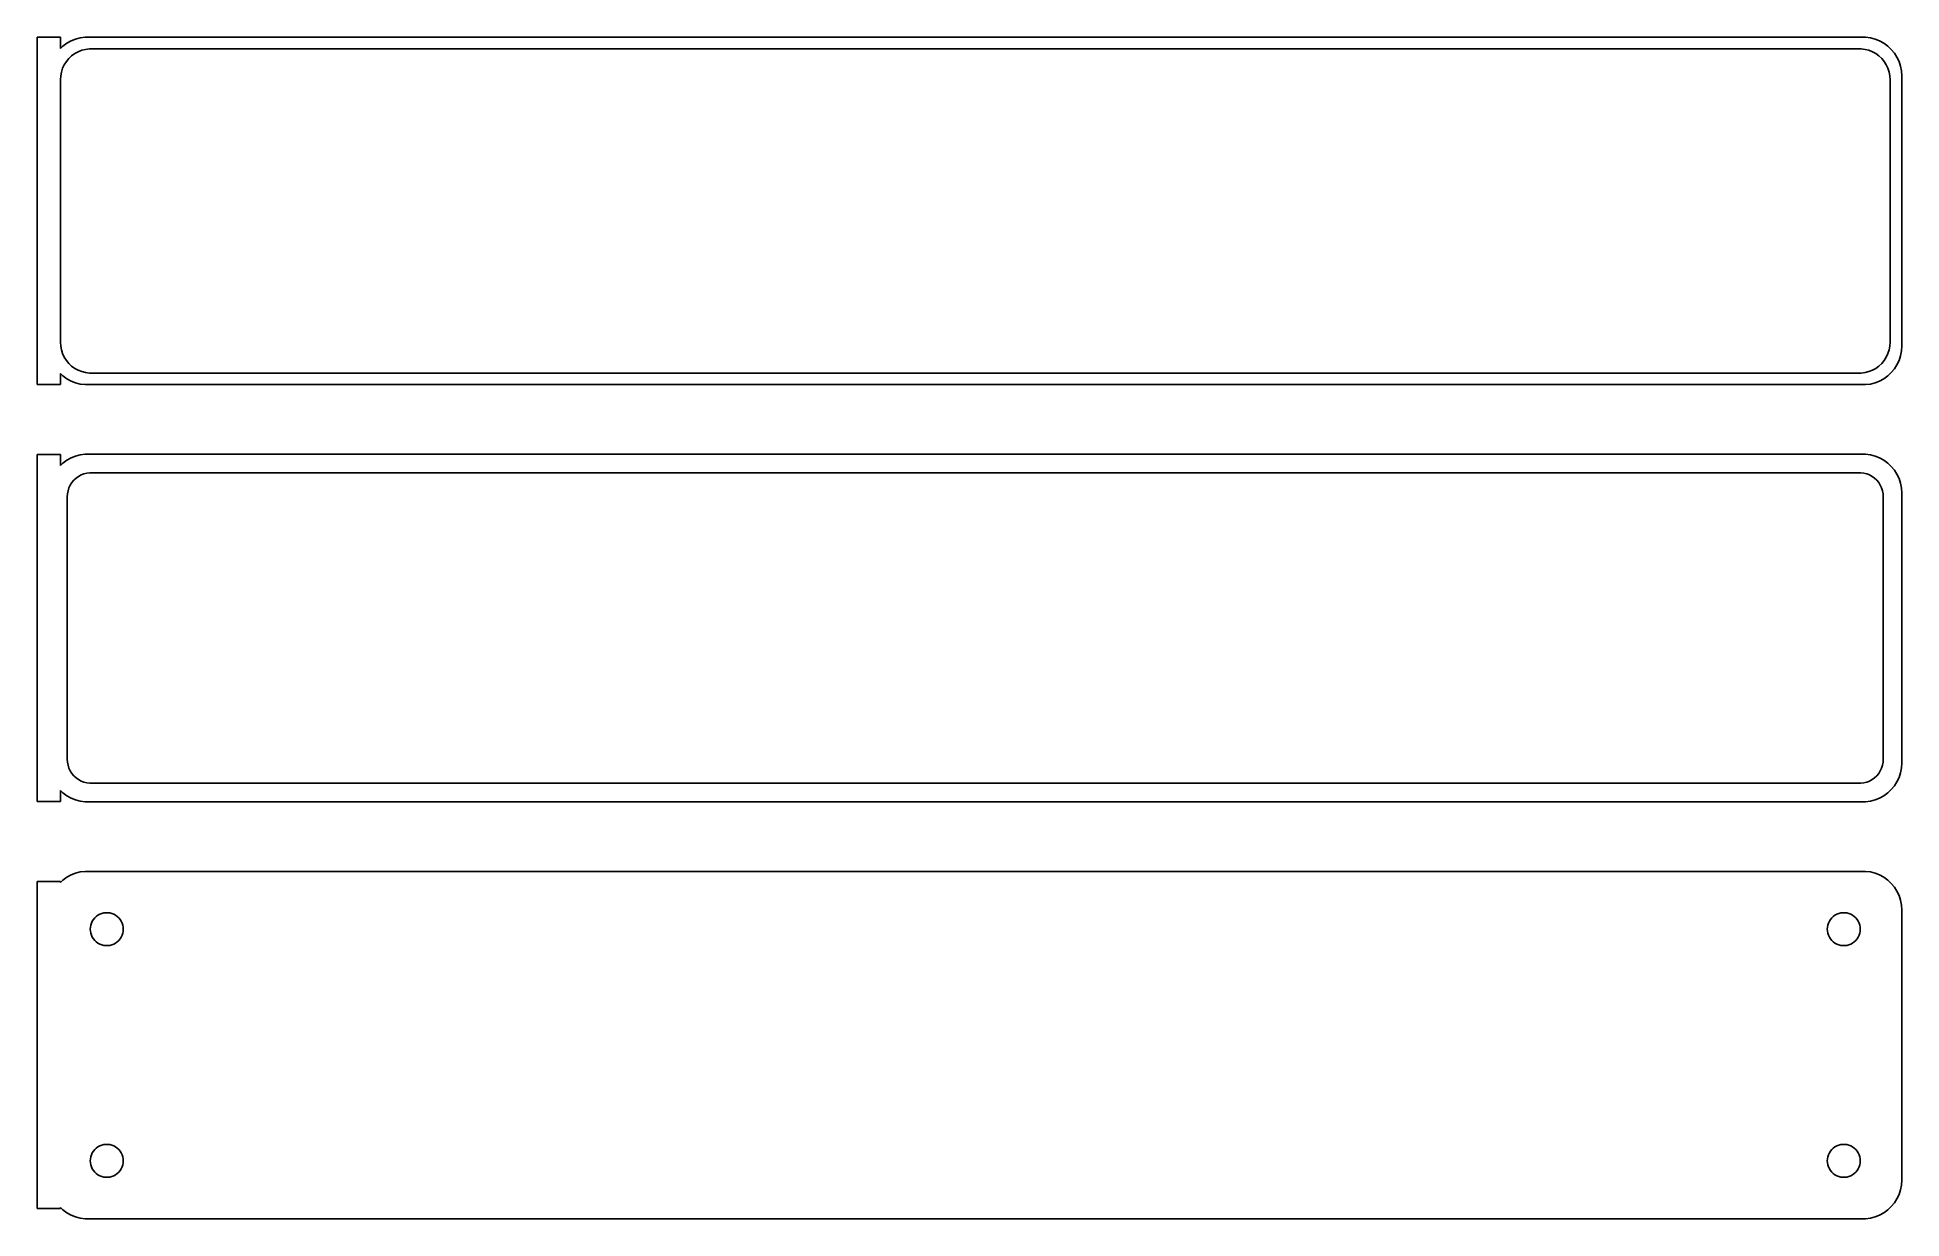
# Model space of a CAD drawing. Header units: metres. Extents: x -122 to 120, y 140 to 292.
import ezdxf

# ---------------------------------------------------------------- set-up
doc = ezdxf.new("R2010")
doc.units = ezdxf.units.M

msp = doc.modelspace()

# ---------------------------------------------------------------- linework, layer by layer
for p, q in [((-118.5, 292.49), (-121.5, 292.49)), ((-121.5, 292.49), (-121.5, 247.51)), ((-118.5, 291.059), (-118.5, 292.49)), ((-116.545, 292.255), (-117.129, 292.024)), ((-115.937, 292.411), (-116.545, 292.255)), ((-115.314, 292.49), (-115.937, 292.411)), ((115.314, 292.49), (-115.314, 292.49)), ((115.937, 292.411), (115.314, 292.49)), ((116.545, 292.255), (115.937, 292.411)), ((117.129, 292.024), (116.545, 292.255)), ((-118.187, 291.353), (-118.5, 291.059)), ((-117.679, 291.722), (-118.187, 291.353)), ((-117.129, 292.024), (-117.679, 291.722)), ((-117.416, 289.738), (-117.05, 290.082)), ((-117.05, 290.082), (-116.643, 290.377)), ((-116.643, 290.377), (-116.203, 290.619)), ((-116.203, 290.619), (-115.736, 290.804)), ((-115.736, 290.804), (-115.25, 290.929)), ((-115.25, 290.929), (-114.751, 290.992)), ((-114.751, 290.992), (114.751, 290.992)), ((114.751, 290.992), (115.25, 290.929)), ((115.25, 290.929), (115.736, 290.804)), ((115.736, 290.804), (116.203, 290.619)), ((116.203, 290.619), (116.643, 290.377)), ((116.643, 290.377), (117.05, 290.082)), ((117.05, 290.082), (117.416, 289.738)), ((117.679, 291.722), (117.129, 292.024)), ((118.187, 291.353), (117.679, 291.722)), ((118.645, 290.923), (118.187, 291.353)), ((119.045, 290.439), (118.645, 290.923)), ((119.382, 289.909), (119.045, 290.439)), ((119.649, 289.341), (119.382, 289.909)), ((-118.5, 287), (-118.468, 287.501)), ((-118.468, 287.501), (-118.374, 287.995)), ((-118.374, 287.995), (-118.219, 288.472)), ((-118.219, 288.472), (-118.005, 288.927)), ((-118.005, 288.927), (-117.736, 289.351)), ((-117.736, 289.351), (-117.416, 289.738)), ((117.416, 289.738), (117.736, 289.351)), ((117.736, 289.351), (118.005, 288.927)), ((118.005, 288.927), (118.219, 288.472)), ((118.219, 288.472), (118.374, 287.995)), ((118.374, 287.995), (118.468, 287.501)), ((118.468, 287.501), (118.5, 287)), ((119.843, 288.743), (119.649, 289.341)), ((119.961, 288.127), (119.843, 288.743)), ((120, 287.5), (119.961, 288.127)), ((120, 252.5), (120, 287.5)), ((-118.5, 253), (-118.5, 287)), ((118.5, 287), (118.5, 253)), ((-118.468, 252.499), (-118.5, 253)), ((-118.374, 252.005), (-118.468, 252.499)), ((-118.219, 251.528), (-118.374, 252.005)), ((-118.005, 251.073), (-118.219, 251.528)), ((118.219, 251.528), (118.005, 251.073)), ((118.374, 252.005), (118.219, 251.528)), ((118.468, 252.499), (118.374, 252.005)), ((118.5, 253), (118.468, 252.499)), ((119.649, 250.659), (119.843, 251.257)), ((119.843, 251.257), (119.961, 251.873)), ((119.961, 251.873), (120, 252.5)), ((-118.5, 248.941), (-118.187, 248.647)), ((-118.5, 247.51), (-118.5, 248.941)), ((-117.736, 250.649), (-118.005, 251.073)), ((-117.416, 250.262), (-117.736, 250.649)), ((-117.05, 249.918), (-117.416, 250.262)), ((-116.643, 249.623), (-117.05, 249.918)), ((-116.203, 249.381), (-116.643, 249.623)), ((-115.736, 249.196), (-116.203, 249.381)), ((-115.25, 249.071), (-115.736, 249.196)), ((-114.751, 249.008), (-115.25, 249.071)), ((114.751, 249.008), (-114.751, 249.008)), ((115.25, 249.071), (114.751, 249.008)), ((115.736, 249.196), (115.25, 249.071)), ((116.203, 249.381), (115.736, 249.196)), ((116.643, 249.623), (116.203, 249.381)), ((117.05, 249.918), (116.643, 249.623)), ((117.416, 250.262), (117.05, 249.918)), ((117.736, 250.649), (117.416, 250.262)), ((118.005, 251.073), (117.736, 250.649)), ((118.187, 248.647), (118.645, 249.077)), ((118.645, 249.077), (119.045, 249.561)), ((119.045, 249.561), (119.382, 250.091)), ((119.382, 250.091), (119.649, 250.659)), ((-121.5, 247.51), (-118.5, 247.51)), ((-118.187, 248.647), (-117.679, 248.278)), ((-117.679, 248.278), (-117.129, 247.976)), ((-117.129, 247.976), (-116.545, 247.745)), ((-116.545, 247.745), (-115.937, 247.589)), ((-115.937, 247.589), (-115.314, 247.51)), ((-115.314, 247.51), (115.314, 247.51)), ((115.314, 247.51), (115.937, 247.589)), ((115.937, 247.589), (116.545, 247.745)), ((116.545, 247.745), (117.129, 247.976)), ((117.129, 247.976), (117.679, 248.278)), ((117.679, 248.278), (118.187, 248.647)), ((-118.5, 238.479), (-121.5, 238.479)), ((-121.5, 238.479), (-121.5, 193.521)), ((-118.5, 237.059), (-118.5, 238.479)), ((-118.187, 237.353), (-118.5, 237.059)), ((-117.679, 237.722), (-118.187, 237.353)), ((-117.129, 238.024), (-117.679, 237.722)), ((-116.545, 238.255), (-117.129, 238.024)), ((-115.937, 238.411), (-116.545, 238.255)), ((-115.314, 238.49), (-115.937, 238.411)), ((115.314, 238.49), (-115.314, 238.49)), ((115.937, 238.411), (115.314, 238.49)), ((116.545, 238.255), (115.937, 238.411)), ((117.129, 238.024), (116.545, 238.255)), ((117.679, 237.722), (117.129, 238.024)), ((118.187, 237.353), (117.679, 237.722)), ((118.645, 236.923), (118.187, 237.353)), ((119.045, 236.439), (118.645, 236.923)), ((-117.394, 234.146), (-117.228, 234.5)), ((-117.228, 234.5), (-117.018, 234.83)), ((-117.018, 234.83), (-116.769, 235.131)), ((-116.769, 235.131), (-116.484, 235.399)), ((-116.484, 235.399), (-116.168, 235.628)), ((-116.168, 235.628), (-115.825, 235.817)), ((-115.825, 235.817), (-115.462, 235.961)), ((-115.462, 235.961), (-115.083, 236.058)), ((-115.083, 236.058), (-114.695, 236.107)), ((-114.695, 236.107), (114.695, 236.107)), ((114.695, 236.107), (115.083, 236.058)), ((115.083, 236.058), (115.462, 235.961)), ((115.462, 235.961), (115.825, 235.817)), ((115.825, 235.817), (116.168, 235.628)), ((116.168, 235.628), (116.484, 235.399)), ((116.484, 235.399), (116.769, 235.131)), ((116.769, 235.131), (117.018, 234.83)), ((117.018, 234.83), (117.228, 234.5)), ((117.228, 234.5), (117.394, 234.146)), ((119.382, 235.909), (119.045, 236.439)), ((119.649, 235.341), (119.382, 235.909)), ((119.843, 234.743), (119.649, 235.341)), ((119.961, 234.127), (119.843, 234.743)), ((-117.613, 233), (-117.588, 233.39)), ((-117.613, 199), (-117.613, 233)), ((-117.588, 233.39), (-117.515, 233.774)), ((-117.515, 233.774), (-117.394, 234.146)), ((117.394, 234.146), (117.515, 233.774)), ((117.515, 233.774), (117.588, 233.39)), ((117.588, 233.39), (117.613, 233)), ((117.613, 233), (117.613, 199)), ((120, 233.5), (119.961, 234.127)), ((120, 198.5), (120, 233.5)), ((-117.588, 198.61), (-117.613, 199)), ((-117.515, 198.226), (-117.588, 198.61)), ((-117.394, 197.854), (-117.515, 198.226)), ((117.515, 198.226), (117.394, 197.854)), ((117.588, 198.61), (117.515, 198.226)), ((117.613, 199), (117.588, 198.61)), ((119.961, 197.873), (120, 198.5)), ((-117.228, 197.5), (-117.394, 197.854)), ((-117.018, 197.17), (-117.228, 197.5)), ((-116.769, 196.869), (-117.018, 197.17)), ((-116.484, 196.601), (-116.769, 196.869)), ((-116.168, 196.372), (-116.484, 196.601)), ((-115.825, 196.183), (-116.168, 196.372)), ((-115.462, 196.039), (-115.825, 196.183)), ((-115.083, 195.942), (-115.462, 196.039)), ((-114.695, 195.893), (-115.083, 195.942)), ((114.695, 195.893), (-114.695, 195.893)), ((115.083, 195.942), (114.695, 195.893)), ((115.462, 196.039), (115.083, 195.942)), ((115.825, 196.183), (115.462, 196.039)), ((116.168, 196.372), (115.825, 196.183)), ((116.484, 196.601), (116.168, 196.372)), ((116.769, 196.869), (116.484, 196.601)), ((117.018, 197.17), (116.769, 196.869)), ((117.228, 197.5), (117.018, 197.17)), ((117.394, 197.854), (117.228, 197.5)), ((119.045, 195.561), (119.382, 196.091)), ((119.382, 196.091), (119.649, 196.659)), ((119.649, 196.659), (119.843, 197.257)), ((119.843, 197.257), (119.961, 197.873)), ((-121.5, 193.521), (-118.5, 193.521)), ((-118.5, 193.521), (-118.5, 194.941)), ((-118.5, 194.941), (-118.187, 194.647)), ((-118.187, 194.647), (-117.679, 194.278)), ((-117.679, 194.278), (-117.129, 193.976)), ((-117.129, 193.976), (-116.545, 193.745)), ((-116.545, 193.745), (-115.937, 193.589)), ((-115.937, 193.589), (-115.314, 193.51)), ((-115.314, 193.51), (115.314, 193.51)), ((115.314, 193.51), (115.937, 193.589)), ((115.937, 193.589), (116.545, 193.745)), ((116.545, 193.745), (117.129, 193.976)), ((117.129, 193.976), (117.679, 194.278)), ((117.679, 194.278), (118.187, 194.647)), ((118.187, 194.647), (118.645, 195.077)), ((118.645, 195.077), (119.045, 195.561)), ((-117.679, 183.722), (-118.187, 183.353)), ((-117.129, 184.024), (-117.679, 183.722)), ((-116.545, 184.255), (-117.129, 184.024)), ((-115.937, 184.411), (-116.545, 184.255)), ((-115.314, 184.49), (-115.937, 184.411)), ((115.314, 184.49), (-115.314, 184.49)), ((115.937, 184.411), (115.314, 184.49)), ((116.545, 184.255), (115.937, 184.411)), ((117.129, 184.024), (116.545, 184.255)), ((117.679, 183.722), (117.129, 184.024)), ((118.187, 183.353), (117.679, 183.722)), ((-118.5, 183.153), (-121.5, 183.153)), ((-121.5, 183.153), (-121.5, 140.847)), ((-118.187, 183.353), (-118.5, 183.059)), ((-118.5, 183.059), (-118.5, 183.153)), ((118.645, 182.923), (118.187, 183.353)), ((119.045, 182.439), (118.645, 182.923)), ((119.382, 181.909), (119.045, 182.439)), ((119.649, 181.341), (119.382, 181.909)), ((119.843, 180.743), (119.649, 181.341)), ((-113.861, 178.645), (-113.644, 178.803)), ((-113.644, 178.803), (-113.409, 178.932)), ((-113.409, 178.932), (-113.16, 179.031)), ((-113.16, 179.031), (-112.9, 179.097)), ((-112.9, 179.097), (-112.634, 179.131)), ((-112.634, 179.131), (-112.366, 179.131)), ((-112.366, 179.131), (-112.1, 179.097)), ((-112.1, 179.097), (-111.84, 179.031)), ((-111.84, 179.031), (-111.591, 178.932)), ((-111.591, 178.932), (-111.356, 178.803)), ((-111.356, 178.803), (-111.139, 178.645)), ((111.139, 178.645), (111.356, 178.803)), ((111.356, 178.803), (111.591, 178.932)), ((111.591, 178.932), (111.84, 179.031)), ((111.84, 179.031), (112.1, 179.097)), ((112.1, 179.097), (112.366, 179.131)), ((112.366, 179.131), (112.634, 179.131)), ((112.634, 179.131), (112.9, 179.097)), ((112.9, 179.097), (113.16, 179.031)), ((113.16, 179.031), (113.409, 178.932)), ((113.409, 178.932), (113.644, 178.803)), ((113.644, 178.803), (113.861, 178.645)), ((119.961, 180.127), (119.843, 180.743)), ((120, 179.5), (119.961, 180.127)), ((120, 144.5), (120, 179.5)), ((-114.635, 177), (-114.618, 177.268)), ((-114.618, 176.732), (-114.635, 177)), ((-114.618, 177.268), (-114.568, 177.531)), ((-114.568, 176.469), (-114.618, 176.732)), ((-114.568, 177.531), (-114.485, 177.786)), ((-114.485, 176.214), (-114.568, 176.469)), ((-114.485, 177.786), (-114.371, 178.029)), ((-114.371, 178.029), (-114.227, 178.255)), ((-114.227, 178.255), (-114.057, 178.462)), ((-114.057, 178.462), (-113.861, 178.645)), ((-111.139, 178.645), (-110.943, 178.462)), ((-110.943, 178.462), (-110.773, 178.255)), ((-110.773, 178.255), (-110.629, 178.029)), ((-110.629, 178.029), (-110.515, 177.786)), ((-110.515, 177.786), (-110.432, 177.531)), ((-110.432, 176.469), (-110.515, 176.214)), ((-110.432, 177.531), (-110.382, 177.268)), ((-110.382, 176.732), (-110.432, 176.469)), ((-110.382, 177.268), (-110.365, 177)), ((-110.365, 177), (-110.382, 176.732)), ((110.365, 177), (110.382, 177.268)), ((110.382, 176.732), (110.365, 177)), ((110.382, 177.268), (110.432, 177.531)), ((110.432, 176.469), (110.382, 176.732)), ((110.432, 177.531), (110.515, 177.786)), ((110.515, 176.214), (110.432, 176.469)), ((110.515, 177.786), (110.629, 178.029)), ((110.629, 178.029), (110.773, 178.255)), ((110.773, 178.255), (110.943, 178.462)), ((110.943, 178.462), (111.139, 178.645)), ((113.861, 178.645), (114.057, 178.462)), ((114.057, 178.462), (114.227, 178.255)), ((114.227, 178.255), (114.371, 178.029)), ((114.371, 178.029), (114.485, 177.786)), ((114.485, 177.786), (114.568, 177.531)), ((114.568, 176.469), (114.485, 176.214)), ((114.568, 177.531), (114.618, 177.268)), ((114.618, 176.732), (114.568, 176.469)), ((114.618, 177.268), (114.635, 177)), ((114.635, 177), (114.618, 176.732)), ((-114.371, 175.971), (-114.485, 176.214)), ((-114.227, 175.745), (-114.371, 175.971)), ((-114.057, 175.538), (-114.227, 175.745)), ((-113.861, 175.355), (-114.057, 175.538)), ((-113.644, 175.197), (-113.861, 175.355)), ((-113.409, 175.068), (-113.644, 175.197)), ((-113.16, 174.969), (-113.409, 175.068)), ((-112.9, 174.903), (-113.16, 174.969)), ((-112.634, 174.869), (-112.9, 174.903)), ((-112.366, 174.869), (-112.634, 174.869)), ((-112.1, 174.903), (-112.366, 174.869)), ((-111.84, 174.969), (-112.1, 174.903)), ((-111.591, 175.068), (-111.84, 174.969)), ((-111.356, 175.197), (-111.591, 175.068)), ((-111.139, 175.355), (-111.356, 175.197)), ((-110.943, 175.538), (-111.139, 175.355)), ((-110.773, 175.745), (-110.943, 175.538)), ((-110.629, 175.971), (-110.773, 175.745)), ((-110.515, 176.214), (-110.629, 175.971)), ((110.629, 175.971), (110.515, 176.214)), ((110.773, 175.745), (110.629, 175.971)), ((110.943, 175.538), (110.773, 175.745)), ((111.139, 175.355), (110.943, 175.538)), ((111.356, 175.197), (111.139, 175.355)), ((111.591, 175.068), (111.356, 175.197)), ((111.84, 174.969), (111.591, 175.068)), ((112.1, 174.903), (111.84, 174.969)), ((112.366, 174.869), (112.1, 174.903)), ((112.634, 174.869), (112.366, 174.869)), ((112.9, 174.903), (112.634, 174.869)), ((113.16, 174.969), (112.9, 174.903)), ((113.409, 175.068), (113.16, 174.969)), ((113.644, 175.197), (113.409, 175.068)), ((113.861, 175.355), (113.644, 175.197)), ((114.057, 175.538), (113.861, 175.355)), ((114.227, 175.745), (114.057, 175.538)), ((114.371, 175.971), (114.227, 175.745)), ((114.485, 176.214), (114.371, 175.971)), ((-114.618, 147.268), (-114.568, 147.531)), ((-114.568, 147.531), (-114.485, 147.786)), ((-114.485, 147.786), (-114.371, 148.029)), ((-114.371, 148.029), (-114.227, 148.255)), ((-114.227, 148.255), (-114.057, 148.462)), ((-114.057, 148.462), (-113.861, 148.645)), ((-113.861, 148.645), (-113.644, 148.803)), ((-113.644, 148.803), (-113.409, 148.932)), ((-113.409, 148.932), (-113.16, 149.031)), ((-113.16, 149.031), (-112.9, 149.097)), ((-112.9, 149.097), (-112.634, 149.131)), ((-112.634, 149.131), (-112.366, 149.131)), ((-112.366, 149.131), (-112.1, 149.097)), ((-112.1, 149.097), (-111.84, 149.031)), ((-111.84, 149.031), (-111.591, 148.932)), ((-111.591, 148.932), (-111.356, 148.803)), ((-111.356, 148.803), (-111.139, 148.645)), ((-111.139, 148.645), (-110.943, 148.462)), ((-110.943, 148.462), (-110.773, 148.255)), ((-110.773, 148.255), (-110.629, 148.029)), ((-110.629, 148.029), (-110.515, 147.786)), ((-110.515, 147.786), (-110.432, 147.531)), ((-110.432, 147.531), (-110.382, 147.268)), ((110.382, 147.268), (110.432, 147.531)), ((110.432, 147.531), (110.515, 147.786)), ((110.515, 147.786), (110.629, 148.029)), ((110.629, 148.029), (110.773, 148.255)), ((110.773, 148.255), (110.943, 148.462)), ((110.943, 148.462), (111.139, 148.645)), ((111.139, 148.645), (111.356, 148.803)), ((111.356, 148.803), (111.591, 148.932)), ((111.591, 148.932), (111.84, 149.031)), ((111.84, 149.031), (112.1, 149.097)), ((112.1, 149.097), (112.366, 149.131)), ((112.366, 149.131), (112.634, 149.131)), ((112.634, 149.131), (112.9, 149.097)), ((112.9, 149.097), (113.16, 149.031)), ((113.16, 149.031), (113.409, 148.932)), ((113.409, 148.932), (113.644, 148.803)), ((113.644, 148.803), (113.861, 148.645)), ((113.861, 148.645), (114.057, 148.462)), ((114.057, 148.462), (114.227, 148.255)), ((114.227, 148.255), (114.371, 148.029)), ((114.371, 148.029), (114.485, 147.786)), ((114.485, 147.786), (114.568, 147.531)), ((114.568, 147.531), (114.618, 147.268)), ((-114.635, 147), (-114.618, 147.268)), ((-114.618, 146.732), (-114.635, 147)), ((-114.568, 146.469), (-114.618, 146.732)), ((-114.485, 146.214), (-114.568, 146.469)), ((-114.371, 145.971), (-114.485, 146.214)), ((-114.227, 145.745), (-114.371, 145.971)), ((-114.057, 145.538), (-114.227, 145.745)), ((-113.861, 145.355), (-114.057, 145.538)), ((-113.644, 145.197), (-113.861, 145.355)), ((-113.409, 145.068), (-113.644, 145.197)), ((-113.16, 144.969), (-113.409, 145.068)), ((-112.9, 144.903), (-113.16, 144.969)), ((-112.634, 144.869), (-112.9, 144.903)), ((-112.1, 144.903), (-112.366, 144.869)), ((-111.84, 144.969), (-112.1, 144.903)), ((-111.591, 145.068), (-111.84, 144.969)), ((-111.356, 145.197), (-111.591, 145.068)), ((-111.139, 145.355), (-111.356, 145.197)), ((-110.943, 145.538), (-111.139, 145.355)), ((-110.773, 145.745), (-110.943, 145.538)), ((-110.629, 145.971), (-110.773, 145.745)), ((-110.515, 146.214), (-110.629, 145.971)), ((-110.432, 146.469), (-110.515, 146.214)), ((-110.382, 146.732), (-110.432, 146.469)), ((-110.382, 147.268), (-110.365, 147)), ((-110.365, 147), (-110.382, 146.732)), ((110.365, 147), (110.382, 147.268)), ((110.382, 146.732), (110.365, 147)), ((110.432, 146.469), (110.382, 146.732)), ((110.515, 146.214), (110.432, 146.469)), ((110.629, 145.971), (110.515, 146.214)), ((110.773, 145.745), (110.629, 145.971)), ((110.943, 145.538), (110.773, 145.745)), ((111.139, 145.355), (110.943, 145.538)), ((111.356, 145.197), (111.139, 145.355)), ((111.591, 145.068), (111.356, 145.197)), ((111.84, 144.969), (111.591, 145.068)), ((112.1, 144.903), (111.84, 144.969)), ((112.366, 144.869), (112.1, 144.903)), ((112.9, 144.903), (112.634, 144.869)), ((113.16, 144.969), (112.9, 144.903)), ((113.409, 145.068), (113.16, 144.969)), ((113.644, 145.197), (113.409, 145.068)), ((113.861, 145.355), (113.644, 145.197)), ((114.057, 145.538), (113.861, 145.355)), ((114.227, 145.745), (114.057, 145.538)), ((114.371, 145.971), (114.227, 145.745)), ((114.485, 146.214), (114.371, 145.971)), ((114.568, 146.469), (114.485, 146.214)), ((114.618, 146.732), (114.568, 146.469)), ((114.618, 147.268), (114.635, 147)), ((114.635, 147), (114.618, 146.732)), ((-112.366, 144.869), (-112.634, 144.869)), ((112.634, 144.869), (112.366, 144.869)), ((119.382, 142.091), (119.649, 142.659)), ((119.649, 142.659), (119.843, 143.257)), ((119.843, 143.257), (119.961, 143.873)), ((119.961, 143.873), (120, 144.5)), ((-121.5, 140.847), (-118.5, 140.847)), ((-118.5, 140.847), (-118.5, 140.941)), ((-118.5, 140.941), (-118.187, 140.647)), ((-118.187, 140.647), (-117.679, 140.278)), ((-117.679, 140.278), (-117.129, 139.976)), ((117.129, 139.976), (117.679, 140.278)), ((117.679, 140.278), (118.187, 140.647)), ((118.187, 140.647), (118.645, 141.077)), ((118.645, 141.077), (119.045, 141.561)), ((119.045, 141.561), (119.382, 142.091)), ((-117.129, 139.976), (-116.545, 139.745)), ((-116.545, 139.745), (-115.937, 139.589)), ((-115.937, 139.589), (-115.314, 139.51)), ((-115.314, 139.51), (115.314, 139.51)), ((115.314, 139.51), (115.937, 139.589)), ((115.937, 139.589), (116.545, 139.745)), ((116.545, 139.745), (117.129, 139.976))]:
    msp.add_line(p, q)

doc.saveas('drawing.dxf')
